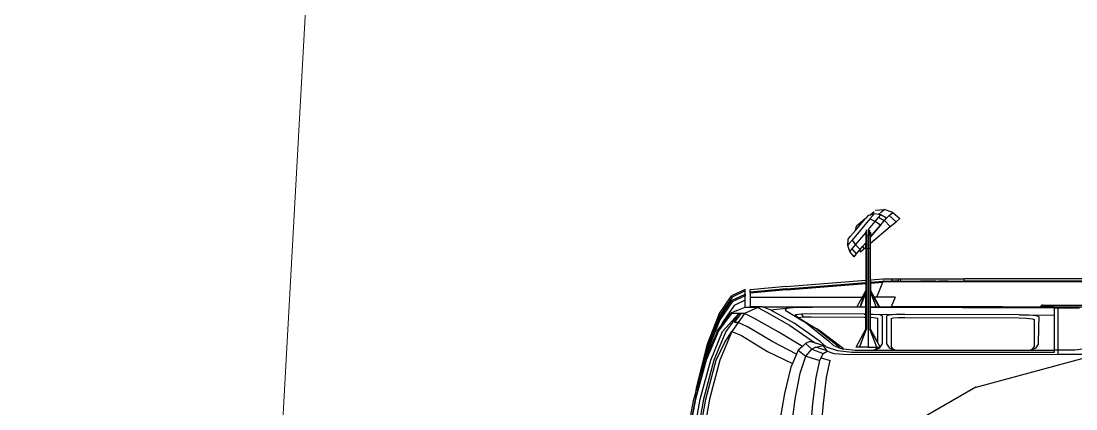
# Model space of a CAD drawing. Extents: x -28 to 149, y -33 to 76.
# Drawn here: x -8.627 to -4.369, y 28.013 to 29.578 of the extents above; entities that cross this region are included whole.
import ezdxf

# ---------------------------------------------------------------- set-up
doc = ezdxf.new("R2010")
doc.units = 0
doc.layers.add('arq-aceras', color=250, linetype='Continuous')
doc.layers.add('arq-carros', color=8, linetype='Continuous')

# ---------------------------------------------------------------- blocks, each defined once
blk = doc.blocks.new('09')
for p, q in [((-4.852, 1.6189), (-4.9242, 1.5327)), ((-4.9109, 1.5719), (-4.8713, 1.619)), ((-4.8713, 1.619), (-4.9068, 1.5893)), ((-4.8713, 1.619), (-4.869, 1.6219)), ((-4.8597, 1.6329), (-4.869, 1.6219)), ((-4.8526, 1.6347), (-4.8597, 1.6329)), ((-4.8526, 1.6347), (-4.8354, 1.6492)), ((-4.8348, 1.6393), (-4.8526, 1.6347)), ((-4.852, 1.6189), (-4.8417, 1.6311)), ((-4.8311, 1.6089), (-4.852, 1.6189)), ((-4.8417, 1.6311), (-4.8348, 1.6393)), ((-4.8354, 1.6492), (-4.8354, 1.6492)), ((-4.8176, 1.6368), (-4.8348, 1.6393)), ((-4.8311, 1.6089), (-4.8177, 1.6249)), ((-4.8294, 1.6542), (-4.7944, 1.6564)), ((-4.8177, 1.6249), (-4.8087, 1.6356)), ((-4.795, 1.6108), (-4.8177, 1.6249)), ((-4.8054, 1.6471), (-4.8176, 1.6368)), ((-4.8087, 1.6356), (-4.8176, 1.6368)), ((-4.7858, 1.6227), (-4.8087, 1.6356)), ((-4.8054, 1.6471), (-4.7944, 1.6564)), ((-4.7598, 1.6445), (-4.7944, 1.6564)), ((-4.7938, 1.6122), (-4.7853, 1.6224)), ((-4.7858, 1.6227), (-4.7742, 1.6324)), ((-4.7853, 1.6224), (-4.7858, 1.6227)), ((-4.7742, 1.6324), (-4.7598, 1.6445)), ((-4.7467, 1.6074), (-4.7742, 1.6324)), ((-4.7598, 1.6445), (-4.731, 1.6206)), ((-4.7467, 1.6074), (-4.731, 1.6206)), ((-4.9109, 1.5719), (-4.9068, 1.5893)), ((-4.8592, 1.5769), (-4.8592, 1.5553)), ((-4.8584, 1.5763), (-4.8311, 1.6089)), ((-4.8493, 1.5461), (-4.8096, 1.5935)), ((-4.8096, 1.5935), (-4.8493, 1.5461)), ((-4.8493, 1.5213), (-4.7701, 1.5878)), ((-4.8493, 1.5213), (-4.7701, 1.5878)), ((-4.8096, 1.5935), (-4.8311, 1.6089)), ((-4.8096, 1.5935), (-4.795, 1.6108)), ((-4.795, 1.6108), (-4.7938, 1.6122)), ((-4.7701, 1.5878), (-4.7938, 1.6122)), ((-4.7701, 1.5878), (-4.7467, 1.6074)), ((-4.9414, 1.5123), (-4.9395, 1.5379)), ((-4.9395, 1.5379), (-4.9358, 1.5423)), ((-4.9358, 1.5423), (-4.9302, 1.549)), ((-4.9302, 1.549), (-4.9109, 1.5719)), ((-4.9108, 1.5139), (-4.8692, 1.5634)), ((-4.8692, 1.5634), (-4.8692, 1.5666)), ((-4.8692, 1.5634), (-4.8692, 1.5223)), ((-4.8663, 1.5533), (-4.8663, 1.5748)), ((-4.8663, 1.5533), (-4.8592, 1.5553)), ((-4.8663, 1.5533), (-4.8663, 1.5002)), ((-4.8592, 1.5553), (-4.8522, 1.5533)), ((-4.8592, 1.5553), (-4.8592, 1.5013)), ((-4.8522, 1.5533), (-4.8522, 1.573)), ((-4.8522, 1.5533), (-4.8522, 1.5002)), ((-4.8493, 1.5651), (-4.8493, 1.5461)), ((-4.8493, 1.5213), (-4.8493, 1.5461)), ((-4.8493, 1.5461), (-4.8493, 1.5461)), ((-4.9414, 1.5123), (-4.9346, 1.5205)), ((-4.9333, 1.4872), (-4.9414, 1.5123)), ((-4.9346, 1.5205), (-4.9242, 1.5327)), ((-4.9333, 1.4872), (-4.9242, 1.4979)), ((-4.9242, 1.5327), (-4.9108, 1.5139)), ((-4.9242, 1.4979), (-4.9108, 1.5139)), ((-4.9064, 1.478), (-4.9242, 1.4979)), ((-4.8919, 1.4953), (-4.9108, 1.5139)), ((-4.9064, 1.478), (-4.8941, 1.4926)), ((-4.8941, 1.4926), (-4.8919, 1.4953)), ((-4.8941, 1.4926), (-4.8906, 1.4866)), ((-4.8919, 1.4953), (-4.8807, 1.5087)), ((-4.8906, 1.4866), (-4.8692, 1.5046)), ((-4.8906, 1.4866), (-4.8751, 1.4997)), ((-4.8807, 1.5087), (-4.8692, 1.5223)), ((-4.8751, 1.4997), (-4.8807, 1.5087)), ((-4.8751, 1.4997), (-4.8692, 1.5046)), ((-4.8692, 1.5046), (-4.8692, 1.5223)), ((-4.8692, 1.5046), (-4.8692, 1.5046)), ((-4.8692, 1.5046), (-4.8692, 1.3713)), ((-4.8663, 1.5002), (-4.8592, 1.5013)), ((-4.8663, 1.5002), (-4.8663, 1.1739)), ((-4.8592, 1.5013), (-4.8522, 1.5002)), ((-4.8592, 1.5013), (-4.8592, 1.1014)), ((-4.8522, 1.5002), (-4.8522, 1.1739)), ((-4.8493, 1.5213), (-4.8493, 1.5213)), ((-4.8493, 1.3728), (-4.8493, 1.5213)), ((-4.9161, 1.4665), (-4.9333, 1.4872)), ((-4.9161, 1.4665), (-4.9064, 1.478)), ((-5.1898, 1.346), (-4.8692, 1.3713)), ((-4.8692, 1.3713), (-4.8692, 1.3618)), ((-4.8493, 1.3728), (-4.8004, 1.3767)), ((-4.8493, 1.3728), (-4.8493, 1.3633)), ((-4.8493, 1.3633), (-4.8004, 1.3672)), ((-4.8493, 1.363), (-4.7951, 1.3672)), ((-4.7979, 1.3662), (-4.8493, 1.3622)), ((-4.8493, 1.3598), (-4.7999, 1.3636)), ((-4.8493, 1.3633), (-4.8493, 1.363)), ((-4.8493, 1.363), (-4.8493, 1.3622)), ((-4.8238, 1.3031), (-4.7999, 1.3636)), ((-4.8004, 1.3767), (-4.7639, 1.3767)), ((-4.7951, 1.3672), (-4.8004, 1.3672)), ((-4.7999, 1.3636), (-4.7998, 1.3637)), ((-4.7998, 1.3637), (-4.7979, 1.3662)), ((-4.7979, 1.3662), (-4.7978, 1.3663)), ((-4.7978, 1.3663), (-4.7951, 1.3672)), ((-4.7978, 1.3663), (-3.5851, 1.3663)), ((-4.7951, 1.3672), (-4.7639, 1.3672)), ((-4.7639, 1.3767), (-4.7372, 1.3767)), ((-4.7639, 1.3672), (-4.7639, 1.3767)), ((-4.7372, 1.3672), (-4.7639, 1.3672)), ((-4.7372, 1.3672), (-4.7372, 1.3767)), ((-4.7372, 1.3767), (-4.7268, 1.3767)), ((-4.7372, 1.3672), (-4.7276, 1.3672)), ((-4.7276, 1.3672), (-4.7273, 1.3672)), ((-4.7273, 1.3672), (-4.7268, 1.3672)), ((-4.7268, 1.3672), (-4.7268, 1.3767)), ((-4.7268, 1.3767), (-4.4715, 1.3767)), ((-4.7268, 1.3672), (-4.6502, 1.3672)), ((-4.6502, 1.3672), (-4.6487, 1.3672)), ((-4.5867, 1.3672), (-4.6487, 1.3672)), ((-4.5867, 1.3672), (-4.5735, 1.3672)), ((-4.5447, 1.3672), (-4.5735, 1.3672)), ((-4.5366, 1.3672), (-4.5447, 1.3672)), ((-4.5366, 1.3672), (-4.4715, 1.3672)), ((-4.4715, 1.3672), (-4.4715, 1.3767)), ((-3.5851, 1.3767), (-4.4715, 1.3767)), ((-3.5851, 1.3672), (-4.4715, 1.3672)), ((-5.3561, 1.3348), (-5.4104, 1.3091)), ((-5.3561, 1.3284), (-5.4077, 1.3038)), ((-5.3561, 1.3284), (-5.3561, 1.3348)), ((-5.3561, 1.3151), (-5.3561, 1.3284)), ((-5.1892, 1.3356), (-5.3357, 1.3218)), ((-5.1891, 1.3331), (-5.3357, 1.3194)), ((-5.3356, 1.3227), (-5.3357, 1.3218)), ((-5.3357, 1.3218), (-5.3357, 1.3194)), ((-5.1898, 1.346), (-5.3356, 1.3322)), ((-5.3356, 1.3227), (-5.3356, 1.3322)), ((-5.3356, 1.3227), (-5.3338, 1.3229)), ((-5.1898, 1.3365), (-5.3338, 1.3229)), ((-5.1894, 1.3365), (-5.1898, 1.3365)), ((-5.1894, 1.3365), (-4.8692, 1.3618)), ((-5.1894, 1.3365), (-4.8692, 1.3614)), ((-4.8692, 1.3606), (-5.1892, 1.3356)), ((-5.1891, 1.3331), (-4.8692, 1.3582)), ((-4.8921, 1.2629), (-4.8692, 1.3302)), ((-4.8692, 1.3225), (-4.8919, 1.2629)), ((-4.8692, 1.3302), (-4.8838, 1.3031)), ((-4.8692, 1.3618), (-4.8692, 1.3614)), ((-4.8692, 1.3614), (-4.8692, 1.3606)), ((-4.8692, 1.3606), (-4.8692, 1.3582)), ((-4.8692, 1.3582), (-4.8692, 1.3302)), ((-4.8692, 1.3225), (-4.8692, 1.3302)), ((-4.8692, 1.263), (-4.8692, 1.3225)), ((-4.8493, 1.3622), (-4.8493, 1.3598)), ((-4.8493, 1.3598), (-4.8493, 1.3302)), ((-4.8493, 1.3302), (-4.8347, 1.3031)), ((-4.8493, 1.3252), (-4.8493, 1.3302)), ((-4.8134, 1.263), (-4.8493, 1.3252)), ((-4.8493, 1.3225), (-4.8493, 1.3252)), ((-4.8493, 1.3225), (-4.8267, 1.263)), ((-4.8493, 1.263), (-4.8493, 1.3225)), ((-5.4626, 1.233), (-5.4104, 1.3091)), ((-5.4626, 1.2148), (-5.4104, 1.2898)), ((-5.4077, 1.3038), (-5.4586, 1.2294)), ((-5.4077, 1.2845), (-5.4586, 1.2113)), ((-5.4104, 1.2898), (-5.3561, 1.3151)), ((-5.4104, 1.3091), (-5.4077, 1.3038)), ((-5.4104, 1.2898), (-5.4077, 1.2845)), ((-5.3561, 1.3088), (-5.4077, 1.2845)), ((-5.3561, 1.2916), (-5.4002, 1.2703)), ((-5.3561, 1.3151), (-5.3561, 1.3088)), ((-5.3561, 1.2916), (-5.3561, 1.3088)), ((-5.3561, 1.2633), (-5.3561, 1.2916)), ((-5.3357, 1.3194), (-5.3356, 1.2636)), ((-5.3356, 1.3031), (-4.8838, 1.3031)), ((-5.3356, 1.3031), (-5.3356, 1.2636)), ((-4.8838, 1.3031), (-4.9049, 1.2636)), ((-4.8238, 1.3031), (-4.8347, 1.3031)), ((-4.8347, 1.3031), (-4.8135, 1.2636)), ((-4.7501, 1.3031), (-4.8238, 1.3031)), ((-4.7501, 1.3031), (-4.766, 1.2636)), ((-5.4116, 1.2371), (-5.4645, 1.1655)), ((-5.4537, 1.186), (-5.4137, 1.2387)), ((-5.4002, 1.2703), (-5.4476, 1.2015)), ((-5.4468, 1.1652), (-5.3819, 1.2371)), ((-5.3819, 1.2371), (-5.4341, 1.1652)), ((-5.3918, 1.2481), (-5.4137, 1.2387)), ((-5.4137, 1.2387), (-5.4116, 1.2371)), ((-5.3819, 1.2371), (-5.4116, 1.2371)), ((-5.3987, 1.2011), (-5.3726, 1.2371)), ((-5.3918, 1.2481), (-5.39, 1.2507)), ((-5.3918, 1.2481), (-5.3893, 1.2492)), ((-5.39, 1.2508), (-5.39, 1.2507)), ((-5.39, 1.2507), (-5.3893, 1.2492)), ((-5.3893, 1.2492), (-5.3562, 1.2633)), ((-5.3585, 1.2371), (-5.3844, 1.2011)), ((-5.3726, 1.2371), (-5.3819, 1.2371)), ((-5.3585, 1.2371), (-5.3726, 1.2371)), ((-5.3048, 1.2613), (-5.3585, 1.2371)), ((-5.3213, 1.2191), (-5.3585, 1.2371)), ((-5.3562, 1.2633), (-5.3564, 1.2613)), ((-5.3564, 1.2613), (-5.3562, 1.2633)), ((-5.3562, 1.2614), (-5.3564, 1.2613)), ((-5.3564, 1.2613), (-5.3564, 1.2613)), ((-5.3562, 1.2614), (-5.3562, 1.2633)), ((-5.3562, 1.2633), (-5.3561, 1.2633)), ((-5.3048, 1.2613), (-5.3562, 1.2614)), ((-5.3561, 1.2633), (-5.3368, 1.2636)), ((-5.3356, 1.2636), (-5.3368, 1.2636)), ((-5.2855, 1.2636), (-5.3356, 1.2636)), ((-5.2855, 1.2636), (-5.3048, 1.2613)), ((-5.3048, 1.2613), (-5.2696, 1.2431)), ((-5.2518, 1.2507), (-5.2855, 1.2636)), ((-5.0841, 1.2628), (-5.2855, 1.2636)), ((-5.2855, 1.2636), (-4.9049, 1.2636)), ((-5.2696, 1.2431), (-5.1768, 1.1907)), ((-5.1906, 1.2571), (-5.2518, 1.2507)), ((-5.1576, 1.1986), (-5.2518, 1.2507)), ((-5.1906, 1.2571), (-5.195, 1.2513)), ((-5.195, 1.2513), (-5.1094, 1.1991)), ((-5.1481, 1.2615), (-5.1906, 1.2571)), ((-5.1279, 1.235), (-5.1532, 1.2323)), ((-5.1481, 1.2615), (-5.0841, 1.2628)), ((-5.0892, 1.2358), (-5.1279, 1.235)), ((-5.1279, 1.235), (-5.1211, 1.2236)), ((-4.8754, 1.2346), (-5.0892, 1.2358)), ((-4.9053, 1.263), (-5.0841, 1.2628)), ((-4.9053, 1.2629), (-5.0841, 1.2628)), ((-4.8692, 1.262), (-5.0841, 1.2628)), ((-4.9049, 1.2636), (-4.9053, 1.263)), ((-4.9053, 1.263), (-4.9053, 1.2629)), ((-4.8921, 1.2629), (-4.9053, 1.2629)), ((-4.8919, 1.2629), (-4.8921, 1.2629)), ((-4.8692, 1.263), (-4.8919, 1.2629)), ((-4.8692, 1.262), (-4.8692, 1.263)), ((-4.8692, 1.2346), (-4.8692, 1.262)), ((-4.8267, 1.263), (-4.8493, 1.263)), ((-4.8493, 1.262), (-4.8493, 1.263)), ((-4.1085, 1.2594), (-4.8493, 1.262)), ((-4.8493, 1.2344), (-4.8493, 1.262)), ((-4.8134, 1.263), (-4.8267, 1.263)), ((-4.8135, 1.2636), (-4.766, 1.2636)), ((-4.8135, 1.2636), (-4.8133, 1.2631)), ((-4.8132, 1.263), (-4.8134, 1.263)), ((-4.7056, 1.2632), (-4.8133, 1.2631)), ((-4.8133, 1.2631), (-4.8132, 1.263)), ((-4.7057, 1.2631), (-4.8132, 1.263)), ((-4.3174, 1.2636), (-4.766, 1.2636)), ((-4.7057, 1.2631), (-4.7056, 1.2632)), ((-4.6412, 1.2631), (-4.7057, 1.2631)), ((-4.6412, 1.2632), (-4.7056, 1.2632)), ((-4.4944, 1.2634), (-4.6412, 1.2632)), ((-4.4944, 1.2633), (-4.6412, 1.2631)), ((-4.6412, 1.2632), (-4.6412, 1.2631)), ((-4.3174, 1.2636), (-4.4944, 1.2634)), ((-4.1651, 1.2636), (-4.4944, 1.2633)), ((-4.4944, 1.2634), (-4.4944, 1.2633)), ((-4.3174, 1.2636), (-4.165, 1.2636)), ((-4.1651, 1.2636), (-4.165, 1.2636)), ((-4.1611, 1.2636), (-4.1651, 1.2636)), ((-4.165, 1.2636), (-4.1578, 1.2713)), ((-4.1549, 1.2713), (-4.1611, 1.2636)), ((-4.1505, 1.2636), (-4.1611, 1.2636)), ((-4.1549, 1.2713), (-4.1578, 1.2713)), ((-4.1549, 1.2713), (-4.1469, 1.2713)), ((-4.1469, 1.2713), (-4.1505, 1.2636)), ((-4.1082, 1.2636), (-4.1505, 1.2636)), ((-4.1469, 1.2713), (-3.8625, 1.2713)), ((-4.1082, 1.2636), (-4.1085, 1.2594)), ((-4.1085, 1.2594), (-4.1083, 1.2308)), ((-4.0917, 1.2593), (-4.1085, 1.2594)), ((-4.1082, 1.2636), (-4.0918, 1.2636)), ((-4.0919, 1.2307), (-4.0917, 1.2593)), ((-4.0917, 1.2593), (-4.0918, 1.2636)), ((-4.0918, 1.2636), (-3.8589, 1.2636)), ((-4.0069, 1.259), (-4.0917, 1.2593)), ((-5.4626, 1.233), (-5.5107, 1.1095)), ((-5.4626, 1.2148), (-5.508, 1.1001)), ((-5.4586, 1.2294), (-5.5062, 1.107)), ((-5.4586, 1.2113), (-5.5062, 1.0907)), ((-5.4476, 1.2015), (-5.4537, 1.186)), ((-5.3844, 1.2011), (-5.4102, 1.1652)), ((-5.3844, 1.2011), (-5.3987, 1.2011)), ((-5.3462, 1.1837), (-5.3844, 1.2011)), ((-5.2221, 1.1634), (-5.3213, 1.2191)), ((-5.0528, 1.125), (-5.1576, 1.1986)), ((-5.1532, 1.2323), (-5.1551, 1.2288)), ((-5.1551, 1.2288), (-5.1419, 1.2208)), ((-5.1532, 1.2323), (-5.1418, 1.2214)), ((-5.1419, 1.2208), (-5.1418, 1.2214)), ((-5.1419, 1.2208), (-5.0698, 1.1775)), ((-5.1418, 1.2214), (-5.1211, 1.2236)), ((-5.1211, 1.2236), (-5.0891, 1.2242)), ((-5.1094, 1.1991), (-5.0195, 1.1267)), ((-5.0891, 1.2242), (-4.8753, 1.2226)), ((-4.8692, 1.2345), (-4.8754, 1.2346)), ((-4.8754, 1.2346), (-4.8692, 1.2346)), ((-4.8753, 1.2226), (-4.8692, 1.2225)), ((-4.8692, 1.2345), (-4.8692, 1.2346)), ((-4.8692, 1.2225), (-4.8692, 1.2345)), ((-4.8692, 1.1739), (-4.8692, 1.2225)), ((-4.8493, 1.2344), (-4.7112, 1.2337)), ((-4.8493, 1.234), (-4.8493, 1.2344)), ((-4.8388, 1.2338), (-4.8493, 1.234)), ((-4.8493, 1.222), (-4.8493, 1.234)), ((-4.8493, 1.222), (-4.8479, 1.222)), ((-4.8493, 1.1739), (-4.8493, 1.222)), ((-4.8479, 1.222), (-4.8279, 1.2202)), ((-4.8121, 1.2314), (-4.8388, 1.2338)), ((-4.8279, 1.2202), (-4.8206, 1.2179)), ((-4.8206, 1.1204), (-4.8206, 1.2179)), ((-4.8023, 1.2283), (-4.8121, 1.2314)), ((-4.8023, 1.2283), (-4.8023, 1.1135)), ((-4.7743, 1.2305), (-4.7841, 1.2273)), ((-4.7841, 1.1135), (-4.7841, 1.2273)), ((-4.7476, 1.2328), (-4.7743, 1.2305)), ((-4.7659, 1.217), (-4.7586, 1.2193)), ((-4.7659, 1.217), (-4.7659, 1.1041)), ((-4.7586, 1.2193), (-4.7385, 1.2211)), ((-4.7112, 1.2337), (-4.7476, 1.2328)), ((-4.7385, 1.2211), (-4.7112, 1.2217)), ((-4.2495, 1.2315), (-4.7112, 1.2337)), ((-4.7112, 1.2217), (-4.2495, 1.2194)), ((-4.2089, 1.2305), (-4.2495, 1.2315)), ((-4.2495, 1.2315), (-4.1083, 1.2308)), ((-4.2495, 1.2194), (-4.2191, 1.2185)), ((-4.2191, 1.2185), (-4.1973, 1.2164)), ((-4.1797, 1.2278), (-4.2089, 1.2305)), ((-4.1973, 1.2164), (-4.1893, 1.2137)), ((-4.1893, 1.2137), (-4.1896, 1.1717)), ((-4.1691, 1.2242), (-4.1797, 1.2278)), ((-4.1698, 1.1819), (-4.1691, 1.2242)), ((-4.1083, 1.2308), (-4.1082, 1.09)), ((-4.0922, 1.09), (-4.0919, 1.2307)), ((-5.4731, 1.1546), (-5.514, 1.0606)), ((-5.4693, 1.1542), (-5.5137, 1.0484)), ((-5.5137, 1.0484), (-5.4695, 1.1539)), ((-5.4949, 1.0484), (-5.4468, 1.1652)), ((-5.4341, 1.1652), (-5.4822, 1.0484)), ((-5.4686, 1.1663), (-5.4731, 1.1546)), ((-5.4731, 1.1546), (-5.4695, 1.1539)), ((-5.4731, 1.1546), (-5.4731, 1.1546)), ((-5.4731, 1.1546), (-5.4694, 1.1542)), ((-5.4695, 1.1539), (-5.4694, 1.1542)), ((-5.4694, 1.1542), (-5.4647, 1.1652)), ((-5.4647, 1.1652), (-5.4693, 1.1542)), ((-5.4686, 1.1663), (-5.4537, 1.186)), ((-5.4647, 1.1652), (-5.4686, 1.1663)), ((-5.4645, 1.1655), (-5.4647, 1.1652)), ((-5.4647, 1.1652), (-5.4645, 1.1655)), ((-5.4645, 1.1655), (-5.4645, 1.1655)), ((-5.4102, 1.1652), (-5.4578, 1.0484)), ((-5.4374, 1.1214), (-5.4102, 1.1652)), ((-5.4102, 1.1652), (-5.371, 1.1483)), ((-5.2439, 1.1235), (-5.3462, 1.1837)), ((-5.1248, 1.1044), (-5.2221, 1.1634)), ((-5.1768, 1.1907), (-5.0719, 1.1176)), ((-5.0698, 1.1775), (-4.9836, 1.1083)), ((-5.0543, 1.1677), (-5.0698, 1.1775)), ((-4.9654, 1.0999), (-5.0543, 1.1677)), ((-4.908, 1.1014), (-4.8692, 1.1739)), ((-4.8692, 1.1739), (-4.8938, 1.1014)), ((-4.8938, 1.1014), (-4.8663, 1.1739)), ((-4.8692, 1.1739), (-4.8663, 1.1739)), ((-4.8247, 1.1014), (-4.8522, 1.1739)), ((-4.8493, 1.1739), (-4.8522, 1.1739)), ((-4.8522, 1.1739), (-4.8104, 1.1014)), ((-4.8206, 1.1204), (-4.8493, 1.1739)), ((-4.1896, 1.1717), (-4.1898, 1.1041)), ((-4.1716, 1.1141), (-4.1698, 1.1819)), ((-5.5107, 1.1095), (-5.5529, 0.9432)), ((-5.4729, 1.0484), (-5.4374, 1.1214)), ((-5.371, 1.1483), (-5.2657, 1.0836)), ((-5.1487, 1.0734), (-5.2439, 1.1235)), ((-5.1117, 1.116), (-5.1248, 1.1044)), ((-5.0949, 1.125), (-5.1117, 1.116)), ((-5.1117, 1.116), (-5.0873, 1.0931)), ((-5.0719, 1.1176), (-5.0949, 1.125)), ((-5.0416, 1.1077), (-5.0719, 1.1176)), ((-5.0701, 1.1021), (-5.0416, 1.1077)), ((-5.028, 1.1021), (-5.0528, 1.125)), ((-5.0243, 1.0862), (-5.0416, 1.1077)), ((-5.0195, 1.1267), (-4.9995, 1.1077)), ((-4.9995, 1.1077), (-4.9723, 1.0978)), ((-4.9836, 1.1083), (-4.9723, 1.0978)), ((-4.8104, 1.1014), (-4.8206, 1.1204)), ((-4.8104, 1.1014), (-4.8023, 1.1135)), ((-4.7841, 1.1135), (-4.7743, 1.0987)), ((-4.1814, 1.0994), (-4.1716, 1.1141)), ((-5.5107, 1.0931), (-5.5529, 0.9293)), ((-5.5062, 1.0907), (-5.514, 1.0606)), ((-5.508, 1.1001), (-5.5107, 1.0931)), ((-5.5062, 1.107), (-5.508, 1.1001)), ((-5.2657, 1.0836), (-5.1649, 1.0353)), ((-5.1487, 1.0734), (-5.1649, 1.0353)), ((-5.1419, 1.0893), (-5.1487, 1.0734)), ((-5.1248, 1.1044), (-5.1419, 1.0893)), ((-5.1419, 1.0893), (-5.1108, 1.065)), ((-5.1334, 0.9968), (-5.1108, 1.065)), ((-5.1108, 1.065), (-5.0873, 1.0931)), ((-5.1108, 1.065), (-5.055, 1.0471)), ((-5.0701, 1.1021), (-5.0873, 1.0931)), ((-5.0873, 1.0931), (-5.0403, 1.0762)), ((-5.0243, 1.0862), (-5.0701, 1.1021)), ((-5.0491, 1.0587), (-5.0403, 1.0762)), ((-5.0403, 1.0762), (-5.025, 1.0858)), ((-4.9823, 1.0862), (-5.028, 1.1021)), ((-5.025, 1.0858), (-5.0243, 1.0862)), ((-5.025, 1.0858), (-4.9982, 1.0762)), ((-4.9982, 1.0762), (-4.9383, 1.072)), ((-4.9255, 1.0806), (-4.9823, 1.0862)), ((-4.9723, 1.0978), (-4.9636, 1.0946)), ((-4.9591, 1.0942), (-4.9654, 1.0999)), ((-4.9636, 1.0946), (-4.9591, 1.0942)), ((-4.9591, 1.0942), (-4.9118, 1.0899)), ((-4.9383, 1.072), (-4.093, 1.0734)), ((-4.1082, 1.0797), (-4.9255, 1.0806)), ((-4.9118, 1.0899), (-4.8358, 1.0899)), ((-4.8938, 1.1014), (-4.908, 1.1014)), ((-4.8592, 1.1014), (-4.8938, 1.1014)), ((-4.8592, 1.1014), (-4.8247, 1.1014)), ((-4.8279, 1.0931), (-4.8358, 1.0899)), ((-4.8358, 1.0899), (-4.834, 1.0899)), ((-4.834, 1.0899), (-4.8121, 1.0987)), ((-4.834, 1.0899), (-4.7524, 1.0899)), ((-4.8224, 1.1014), (-4.8279, 1.0931)), ((-4.8247, 1.1014), (-4.8224, 1.1014)), ((-4.8224, 1.1014), (-4.8104, 1.1014)), ((-4.8121, 1.0987), (-4.8104, 1.1014)), ((-4.7743, 1.0987), (-4.7524, 1.0899)), ((-4.7585, 1.0931), (-4.7659, 1.1041)), ((-4.7507, 1.0899), (-4.7585, 1.0931)), ((-4.7524, 1.0899), (-4.7507, 1.0899)), ((-4.7507, 1.0899), (-4.2049, 1.09)), ((-4.4232, 0.9406), (-3.9308, 1.0734)), ((-4.2049, 1.09), (-4.1971, 1.0931)), ((-4.2049, 1.09), (-4.2048, 1.09)), ((-4.2048, 1.09), (-4.1814, 1.0994)), ((-4.2048, 1.09), (-4.1082, 1.09)), ((-4.1898, 1.1041), (-4.1971, 1.0931)), ((-4.0922, 1.09), (-4.1082, 1.09)), ((-4.1082, 1.09), (-4.1082, 1.0797)), ((-4.093, 1.0734), (-4.0922, 1.09)), ((-4.093, 1.0734), (-3.9308, 1.0734)), ((-4.0257, 1.0899), (-4.0922, 1.09)), ((-4.0922, 1.09), (-4.0922, 1.09)), ((-3.971, 1.0958), (-4.0257, 1.0899)), ((-5.5137, 1.0484), (-5.5566, 0.8913)), ((-5.5566, 0.8913), (-5.5137, 1.0484)), ((-5.5536, 0.9254), (-5.5189, 1.0492)), ((-5.537, 0.8913), (-5.4949, 1.0484)), ((-5.4822, 1.0484), (-5.5243, 0.8913)), ((-5.514, 1.0606), (-5.5189, 1.0492)), ((-5.5151, 0.8913), (-5.4729, 1.0484)), ((-5.4578, 1.0484), (-5.4996, 0.8913)), ((-5.1649, 1.0353), (-5.1709, 1.0213)), ((-5.0692, 0.9787), (-5.055, 1.0471)), ((-5.055, 1.0471), (-5.0491, 1.0587)), ((-5.0491, 1.0587), (-5.0129, 1.0471)), ((-5.0271, 0.9787), (-5.0129, 1.0471)), ((-5.1709, 1.0213), (-5.1977, 0.9151)), ((-5.1542, 0.8916), (-5.1334, 0.9968)), ((-5.5529, 0.9432), (-5.5596, 0.9037)), ((-5.0823, 0.8744), (-5.0692, 0.9787)), ((-5.0402, 0.8744), (-5.0271, 0.9787)), ((-4.4252, 0.9395), (-4.6501, 0.809)), ((-4.4232, 0.9406), (-4.4252, 0.9395)), ((-5.5629, 0.8919), (-5.5596, 0.9037)), ((-5.5596, 0.9037), (-5.5536, 0.9254)), ((-5.5529, 0.9293), (-5.5536, 0.9254)), ((-5.1977, 0.9151), (-5.2211, 0.7751)), ((-5.5991, 0.7003), (-5.5629, 0.8919)), ((-5.5566, 0.8913), (-5.5918, 0.6999)), ((-5.5918, 0.6999), (-5.5566, 0.8913)), ((-5.5716, 0.6999), (-5.537, 0.8913)), ((-5.5243, 0.8913), (-5.559, 0.6999)), ((-5.5497, 0.6999), (-5.5151, 0.8913)), ((-5.4996, 0.8913), (-5.5338, 0.6999)), ((-5.1724, 0.7541), (-5.1542, 0.8916)), ((-5.0937, 0.7388), (-5.0823, 0.8744)), ((-5.0516, 0.7388), (-5.0402, 0.8744))]:
    blk.add_line(p, q)

msp = doc.modelspace()

# ---------------------------------------------------------------- linework, layer by layer
at = {"layer": 'arq-aceras', "lineweight": 0, "flags": 128}
msp.add_lwpolyline([(-6.5726, 47.408), (-6.7213, 43.2975), (-7.6225, 27.0348), (-8.6267, -5.258), (-6.7295, -7.4387), (25.9393, -5.7721), (34.2322, -5.1841), (38.1082, -5.1802), (44.1971, -4.7943), (60.4624, -4.0193)], dxfattribs=at)

# ---------------------------------------------------------------- block references
at = {"layer": 'arq-carros'}
msp.add_blockref('09', (-0.3481, 27.1609), dxfattribs=at)

doc.saveas('drawing.dxf')
